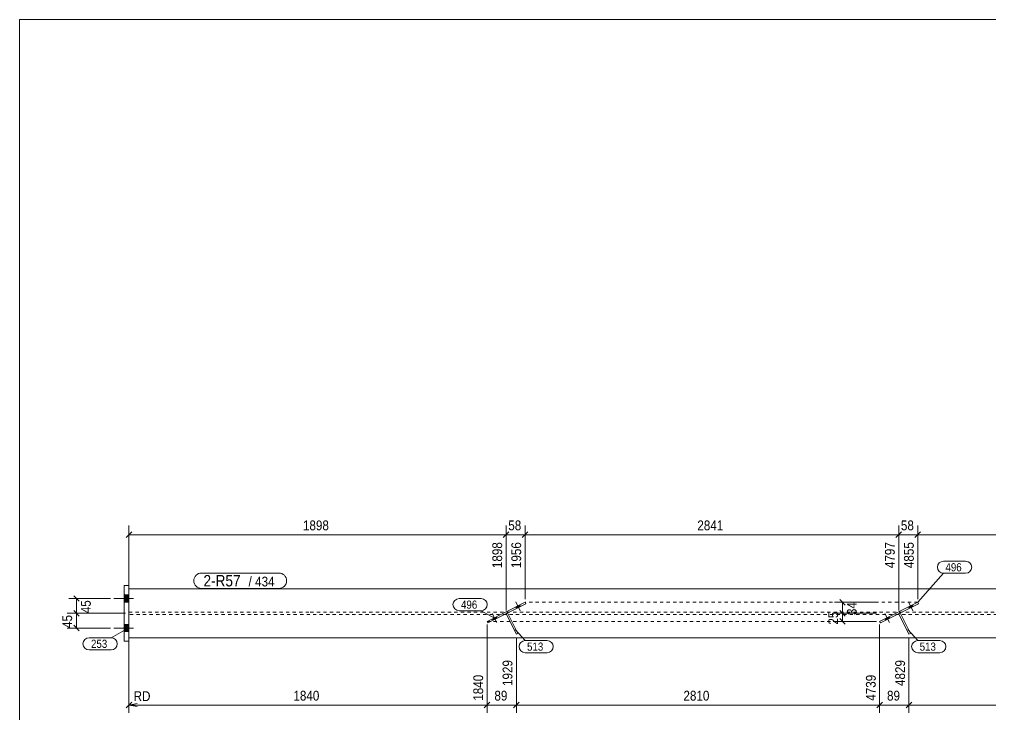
# Model space of a CAD drawing. Header units: millimetres. Extents: x 2 to 579, y 1 to 405.
# Drawn here: x 5 to 301.7, y 192.7 to 405 of the extents above; entities that cross this region are included whole.
import ezdxf

# ---------------------------------------------------------------- set-up
doc = ezdxf.new("R2010")
doc.units = ezdxf.units.MM
doc.linetypes.add('XKITLINE00', pattern=[0])
doc.linetypes.add('XKITLINE01', pattern=[4, 1, -1, 1, -1])
for name, color, linetype, lineweight in [('Bolt', 3, 'Continuous', 0), ('Dimensions', 7, 'Continuous', 0), ('DrawingSheet', 5, 'Continuous', 0), ('GraphicObject', 6, 'Continuous', 0), ('Part', 2, 'Continuous', 0), ('PartMark', 7, 'Continuous', 0)]:
    doc.layers.add(name, color=color, linetype=linetype, lineweight=lineweight)
doc.styles.add('ARIAL', font='ARIAL.TTF')

# ---------------------------------------------------------------- blocks, each defined once
blk = doc.blocks.new('*A13')
at = {"layer": 'Bolt'}
for points in [[(38.45, 227.05), (36.95, 227.05), (36.95, 229.25), (38.45, 229.25)], [(38.45, 227.05), (36.95, 227.05), (36.95, 229.25), (38.45, 229.25)], [(38.45, 227.05), (36.95, 227.05), (36.95, 229.25), (38.45, 229.25)], [(38.45, 218.05), (36.95, 218.05), (36.95, 220.25), (38.45, 220.25)], [(38.45, 218.05), (36.95, 218.05), (36.95, 220.25), (38.45, 220.25)], [(38.45, 218.05), (36.95, 218.05), (36.95, 220.25), (38.45, 220.25)]]:
    blk.add_hatch(color=3, dxfattribs=at).paths.add_polyline_path(points, flags=17)
at = {"layer": 'Bolt', "color": 3, "linetype": 'XKITLINE00', "lineweight": 0}
for p, q in [((36.95, 229.25), (38.45, 229.25)), ((36.95, 229.25), (38.45, 229.25)), ((36.95, 229.25), (38.45, 229.25)), ((33.85, 228.15), (39.85, 228.15)), ((33.85, 228.15), (39.85, 228.15)), ((33.85, 228.15), (39.85, 228.15)), ((36.95, 227.05), (38.45, 227.05)), ((36.95, 227.05), (38.45, 227.05)), ((36.95, 227.05), (38.45, 227.05)), ((36.95, 220.25), (38.45, 220.25)), ((36.95, 220.25), (38.45, 220.25)), ((36.95, 220.25), (38.45, 220.25)), ((33.85, 219.15), (39.85, 219.15)), ((33.85, 219.15), (39.85, 219.15)), ((33.85, 219.15), (39.85, 219.15)), ((36.95, 218.05), (38.45, 218.05)), ((36.95, 218.05), (38.45, 218.05)), ((36.95, 218.05), (38.45, 218.05))]:
    blk.add_line(p, q, dxfattribs=at)
blk = doc.blocks.new('*A14')
at = {"layer": 'Bolt'}
for points in [[(277.81, 226.21), (278.03, 225.76), (276.78, 225.13), (276.55, 225.58)], [(277.81, 226.21), (278.03, 225.76), (276.78, 225.13), (276.55, 225.58)], [(270.65, 222.62), (270.88, 222.17), (269.63, 221.55), (269.4, 221.99)], [(270.65, 222.62), (270.88, 222.17), (269.63, 221.55), (269.4, 221.99)]]:
    blk.add_hatch(color=3, dxfattribs=at).paths.add_polyline_path(points, flags=17)
at = {"layer": 'Bolt', "color": 3, "linetype": 'XKITLINE00', "lineweight": 0}
for p, q in [((276.78, 225.13), (276.55, 225.58)), ((276.78, 225.13), (276.55, 225.58)), ((277.9, 224.45), (276.56, 227.13)), ((277.9, 224.45), (276.56, 227.13)), ((278.03, 225.76), (277.81, 226.21)), ((278.03, 225.76), (277.81, 226.21)), ((270.75, 220.86), (269.41, 223.55)), ((270.75, 220.86), (269.41, 223.55)), ((270.88, 222.17), (270.65, 222.62)), ((270.88, 222.17), (270.65, 222.62)), ((269.63, 221.55), (269.4, 221.99)), ((269.63, 221.55), (269.4, 221.99))]:
    blk.add_line(p, q, dxfattribs=at)
blk = doc.blocks.new('*A15')
at = {"layer": 'Bolt'}
for points in [[(157.86, 226.21), (158.09, 225.76), (156.83, 225.13), (156.61, 225.58)], [(157.86, 226.21), (158.09, 225.76), (156.83, 225.13), (156.61, 225.58)], [(150.71, 222.62), (150.93, 222.17), (149.68, 221.55), (149.46, 221.99)], [(150.71, 222.62), (150.93, 222.17), (149.68, 221.55), (149.46, 221.99)]]:
    blk.add_hatch(color=3, dxfattribs=at).paths.add_polyline_path(points, flags=17)
at = {"layer": 'Bolt', "color": 3, "linetype": 'XKITLINE00', "lineweight": 0}
for p, q in [((157.96, 224.45), (156.61, 227.13)), ((157.96, 224.45), (156.61, 227.13)), ((156.83, 225.13), (156.61, 225.58)), ((156.83, 225.13), (156.61, 225.58)), ((158.09, 225.76), (157.86, 226.21)), ((158.09, 225.76), (157.86, 226.21)), ((150.81, 220.86), (149.46, 223.55)), ((150.81, 220.86), (149.46, 223.55)), ((150.93, 222.17), (150.71, 222.62)), ((150.93, 222.17), (150.71, 222.62)), ((149.68, 221.55), (149.46, 221.99)), ((149.68, 221.55), (149.46, 221.99))]:
    blk.add_line(p, q, dxfattribs=at)
blk = doc.blocks.new('*A16')
at = {"layer": 'Part', "color": 2, "linetype": 'XKITLINE00', "lineweight": 0}
for p, q in [((38.45, 231.15), (93.75, 231.15)), ((93.85, 231.15), (213.69, 231.15)), ((213.79, 231.15), (333.64, 231.15)), ((38.45, 216.15), (93.75, 216.15)), ((93.85, 216.15), (213.69, 216.15)), ((213.79, 216.15), (333.64, 216.15))]:
    blk.add_line(p, q, dxfattribs=at)
at = {"layer": 'Part', "color": 7, "linetype": 'XKITLINE01', "lineweight": 0}
for p, q in [((38.45, 216.15), (38.45, 231.15)), ((38.45, 223.98), (93.75, 223.98)), ((93.75, 223.33), (38.45, 223.33)), ((93.85, 223.98), (213.69, 223.98)), ((213.69, 223.33), (93.85, 223.33)), ((213.79, 223.98), (333.64, 223.98)), ((333.64, 223.33), (213.79, 223.33))]:
    blk.add_line(p, q, dxfattribs=at)
blk = doc.blocks.new('*A18')
at = {"layer": 'Part', "color": 2, "linetype": 'XKITLINE00', "lineweight": 0}
for p, q in [((36.95, 232.15), (38.45, 232.15)), ((36.95, 215.15), (36.95, 232.15)), ((38.45, 232.15), (38.45, 215.15)), ((38.45, 215.15), (36.95, 215.15))]:
    blk.add_line(p, q, dxfattribs=at)
blk = doc.blocks.new('*A19')
at = {"layer": 'Part', "color": 2, "linetype": 'XKITLINE00', "lineweight": 0}
for p, q in [((279.41, 227.02), (267.79, 221.19)), ((279.64, 226.57), (268.02, 220.74)), ((279.41, 227.02), (279.64, 226.57)), ((267.79, 221.19), (268.02, 220.74))]:
    blk.add_line(p, q, dxfattribs=at)
blk = doc.blocks.new('*A20')
at = {"layer": 'Part', "color": 7, "linetype": 'XKITLINE01', "lineweight": 0}
blk.add_line((273.61, 223.54), (274.05, 223.77), dxfattribs=at)
at = {"layer": 'Part', "color": 2, "linetype": 'XKITLINE00', "lineweight": 0}
for p, q in [((276.74, 217.28), (273.61, 223.54)), ((274.05, 223.77), (277.19, 217.51)), ((277.19, 217.51), (276.74, 217.28))]:
    blk.add_line(p, q, dxfattribs=at)
blk = doc.blocks.new('*A21')
at = {"layer": 'Part', "color": 2, "linetype": 'XKITLINE00', "lineweight": 0}
for p, q in [((159.47, 227.02), (147.85, 221.19)), ((159.69, 226.57), (148.07, 220.74)), ((159.47, 227.02), (159.69, 226.57)), ((147.85, 221.19), (148.07, 220.74))]:
    blk.add_line(p, q, dxfattribs=at)
blk = doc.blocks.new('*A22')
at = {"layer": 'Part', "color": 7, "linetype": 'XKITLINE01', "lineweight": 0}
blk.add_line((153.66, 223.54), (154.11, 223.77), dxfattribs=at)
at = {"layer": 'Part', "color": 2, "linetype": 'XKITLINE00', "lineweight": 0}
for p, q in [((156.8, 217.28), (153.66, 223.54)), ((154.11, 223.77), (157.25, 217.51)), ((157.25, 217.51), (156.8, 217.28))]:
    blk.add_line(p, q, dxfattribs=at)
blk = doc.blocks.new('*A23')
at = {"layer": 'GraphicObject', "color": 1, "linetype": 'XKITLINE01', "lineweight": 0}
for p, q in [((213.69, 227.02), (159.47, 227.02)), ((279.41, 227.02), (213.79, 227.02))]:
    blk.add_line(p, q, dxfattribs=at)
blk = doc.blocks.new('*A24')
at = {"layer": 'GraphicObject', "color": 1, "linetype": 'XKITLINE01', "lineweight": 0}
for p, q in [((147.85, 221.19), (213.69, 221.19)), ((213.79, 221.19), (267.79, 221.19))]:
    blk.add_line(p, q, dxfattribs=at)
blk = doc.blocks.new('*A25')
at = {"layer": 'DrawingSheet', "color": 5, "linetype": 'XKITLINE00', "lineweight": 0}
for p, q in [((579, 405), (5, 405)), ((5, 405), (5, 5))]:
    blk.add_line(p, q, dxfattribs=at)
blk = doc.blocks.new('*A57')
at = {"layer": 'Dimensions', "color": 7, "linetype": 'XKITLINE00', "lineweight": 0}
for p, q in [((266.79, 223.65), (253.58, 223.65)), ((255.58, 224.5), (257.28, 222.81)), ((256.43, 221.19), (256.43, 223.65)), ((266.79, 221.19), (253.58, 221.19)), ((255.58, 222.03), (257.28, 220.34))]:
    blk.add_line(p, q, dxfattribs=at)
at = {"layer": 'Dimensions', "color": 3}
for p in [(256.43, 223.65), (256.43, 221.19)]:
    blk.add_point(p, dxfattribs=at)
at = {"layer": 'Dimensions', "color": 3, "style": 'ARIAL', "width": 0.85}
blk.add_text('25', height=3, rotation=90.0002, dxfattribs=at).set_placement((255.08, 220.2))
blk = doc.blocks.new('*A58')
at = {"layer": 'Dimensions', "color": 7, "linetype": 'XKITLINE00', "lineweight": 0}
for p, q in [((266.79, 227.02), (254.03, 227.02)), ((255.58, 227.86), (257.28, 226.17)), ((256.43, 223.65), (256.43, 227.02)), ((266.79, 223.65), (254.03, 223.65)), ((255.58, 224.5), (257.28, 222.81))]:
    blk.add_line(p, q, dxfattribs=at)
at = {"layer": 'Dimensions', "color": 3}
for p in [(256.43, 227.02), (256.43, 223.65)]:
    blk.add_point(p, dxfattribs=at)
at = {"layer": 'Dimensions', "color": 3, "style": 'ARIAL', "width": 0.85}
blk.add_text('34', height=3, rotation=90.0002, dxfattribs=at).set_placement((260.78, 223.11))
blk = doc.blocks.new('*A59')
at = {"layer": 'Dimensions', "color": 7, "linetype": 'XKITLINE00', "lineweight": 0}
for p, q in [((38.45, 232.15), (38.45, 250.5)), ((153.66, 224.54), (153.66, 250.5)), ((39.3, 248.5), (37.6, 246.81)), ((38.45, 247.65), (153.66, 247.65)), ((154.51, 248.5), (152.81, 246.81))]:
    blk.add_line(p, q, dxfattribs=at)
at = {"layer": 'Dimensions', "color": 3}
for p in [(38.45, 247.65), (153.66, 247.65)]:
    blk.add_point(p, dxfattribs=at)
at = {"layer": 'Dimensions', "color": 3, "style": 'ARIAL', "width": 0.85}
blk.add_text('1898', height=3, dxfattribs=at).set_placement((91.61, 249))
blk.add_text('1898', height=3, rotation=90.0002, dxfattribs=at).set_placement((152.46, 237.45))
blk = doc.blocks.new('*A60')
at = {"layer": 'Dimensions', "color": 7, "linetype": 'XKITLINE00', "lineweight": 0}
for p, q in [((153.66, 224.54), (153.66, 250.5)), ((159.47, 228.02), (159.47, 250.5)), ((154.51, 248.5), (152.81, 246.81)), ((153.66, 247.65), (159.47, 247.65)), ((160.32, 248.5), (158.62, 246.81))]:
    blk.add_line(p, q, dxfattribs=at)
at = {"layer": 'Dimensions', "color": 3}
for p in [(153.66, 247.65), (159.47, 247.65)]:
    blk.add_point(p, dxfattribs=at)
at = {"layer": 'Dimensions', "color": 3, "style": 'ARIAL', "width": 0.85}
blk.add_text('58', height=3, dxfattribs=at).set_placement((154.34, 249))
blk.add_text('1956', height=3, rotation=90.0002, dxfattribs=at).set_placement((158.27, 237.45))
blk = doc.blocks.new('*A61')
at = {"layer": 'Dimensions', "color": 7, "linetype": 'XKITLINE00', "lineweight": 0}
for p, q in [((159.47, 228.02), (159.47, 250.5)), ((273.61, 224.54), (273.61, 250.5)), ((160.32, 248.5), (158.62, 246.81)), ((159.47, 247.65), (273.61, 247.65)), ((274.45, 248.5), (272.76, 246.81))]:
    blk.add_line(p, q, dxfattribs=at)
at = {"layer": 'Dimensions', "color": 3}
for p in [(159.47, 247.65), (273.61, 247.65)]:
    blk.add_point(p, dxfattribs=at)
at = {"layer": 'Dimensions', "color": 3, "style": 'ARIAL', "width": 0.85}
blk.add_text('2841', height=3, dxfattribs=at).set_placement((212.09, 249))
blk.add_text('4797', height=3, rotation=90.0002, dxfattribs=at).set_placement((272.41, 237.45))
blk = doc.blocks.new('*A62')
at = {"layer": 'Dimensions', "color": 7, "linetype": 'XKITLINE00', "lineweight": 0}
for p, q in [((273.61, 224.54), (273.61, 250.5)), ((279.41, 228.02), (279.41, 250.5)), ((274.45, 248.5), (272.76, 246.81)), ((273.61, 247.65), (279.41, 247.65)), ((280.26, 248.5), (278.57, 246.81))]:
    blk.add_line(p, q, dxfattribs=at)
at = {"layer": 'Dimensions', "color": 3}
for p in [(273.61, 247.65), (279.41, 247.65)]:
    blk.add_point(p, dxfattribs=at)
at = {"layer": 'Dimensions', "color": 3, "style": 'ARIAL', "width": 0.85}
blk.add_text('58', height=3, dxfattribs=at).set_placement((274.28, 249))
blk.add_text('4855', height=3, rotation=90.0002, dxfattribs=at).set_placement((278.21, 237.45))
blk = doc.blocks.new('*A63')
at = {"layer": 'Dimensions', "color": 7, "linetype": 'XKITLINE00', "lineweight": 0}
for p, q in [((279.41, 228.02), (279.41, 250.5)), ((389.04, 232.15), (389.04, 250.5)), ((280.26, 248.5), (278.57, 246.81)), ((279.41, 247.65), (389.04, 247.65)), ((389.89, 248.5), (388.19, 246.81))]:
    blk.add_line(p, q, dxfattribs=at)
at = {"layer": 'Dimensions', "color": 3}
for p in [(279.41, 247.65), (389.04, 247.65)]:
    blk.add_point(p, dxfattribs=at)
at = {"layer": 'Dimensions', "color": 3, "style": 'ARIAL', "width": 0.85}
blk.add_text('2596', height=3, dxfattribs=at).set_placement((329.78, 249))
blk.add_text('7451', height=3, rotation=90.0002, dxfattribs=at).set_placement((387.84, 237.45))
blk = doc.blocks.new('*A64')
at = {"layer": 'Dimensions', "color": 7, "linetype": 'XKITLINE00', "lineweight": 0}
for p, q in [((147.85, 220.19), (147.85, 193.25)), ((38.45, 215.15), (38.45, 193.25)), ((38.45, 215.15), (38.45, 193.25)), ((39.3, 196.5), (37.6, 194.81)), ((40.95, 196.15), (38.45, 195.65)), ((148.7, 196.5), (147, 194.81)), ((38.45, 195.65), (147.85, 195.65)), ((40.95, 195.15), (38.45, 195.65)), ((45.67, 195.65), (38.45, 195.65))]:
    blk.add_line(p, q, dxfattribs=at)
at = {"layer": 'Dimensions', "color": 3}
for p in [(38.45, 195.65), (147.85, 195.65)]:
    blk.add_point(p, dxfattribs=at)
at = {"layer": 'Dimensions', "color": 7}
blk.add_point((38.45, 195.65), dxfattribs=at)
at = {"layer": 'Dimensions', "color": 3, "style": 'ARIAL', "width": 0.85}
blk.add_text('1840', height=3, rotation=90.0002, dxfattribs=at).set_placement((146.65, 196.95))
for s, p in [('RD', (39.89, 196.85)), ('1840', (88.7, 197))]:
    blk.add_text(s, height=3, dxfattribs=at).set_placement(p)
blk = doc.blocks.new('*A65')
at = {"layer": 'Dimensions', "color": 7, "linetype": 'XKITLINE00', "lineweight": 0}
for p, q in [((147.85, 220.19), (147.85, 193.25)), ((156.8, 216.28), (156.8, 193.25)), ((148.7, 196.5), (147, 194.81)), ((157.65, 196.5), (155.95, 194.81)), ((147.85, 195.65), (156.8, 195.65))]:
    blk.add_line(p, q, dxfattribs=at)
at = {"layer": 'Dimensions', "color": 3}
for p in [(147.85, 195.65), (156.8, 195.65)]:
    blk.add_point(p, dxfattribs=at)
at = {"layer": 'Dimensions', "color": 3, "style": 'ARIAL', "width": 0.85}
blk.add_text('1929', height=3, rotation=90.0002, dxfattribs=at).set_placement((155.6, 201.45))
blk.add_text('89', height=3, dxfattribs=at).set_placement((150.1, 197))
blk = doc.blocks.new('*A66')
at = {"layer": 'Dimensions', "color": 7, "linetype": 'XKITLINE00', "lineweight": 0}
for p, q in [((267.79, 220.19), (267.79, 193.25)), ((156.8, 216.28), (156.8, 193.25)), ((157.65, 196.5), (155.95, 194.81)), ((268.64, 196.5), (266.95, 194.81)), ((156.8, 195.65), (267.79, 195.65))]:
    blk.add_line(p, q, dxfattribs=at)
at = {"layer": 'Dimensions', "color": 3}
for p in [(156.8, 195.65), (267.79, 195.65)]:
    blk.add_point(p, dxfattribs=at)
at = {"layer": 'Dimensions', "color": 3, "style": 'ARIAL', "width": 0.85}
blk.add_text('4739', height=3, rotation=90.0002, dxfattribs=at).set_placement((266.59, 196.95))
blk.add_text('2810', height=3, dxfattribs=at).set_placement((207.85, 197))
blk = doc.blocks.new('*A67')
at = {"layer": 'Dimensions', "color": 7, "linetype": 'XKITLINE00', "lineweight": 0}
for p, q in [((267.79, 220.19), (267.79, 193.25)), ((276.74, 216.28), (276.74, 193.25)), ((268.64, 196.5), (266.95, 194.81)), ((277.59, 196.5), (275.9, 194.81)), ((267.79, 195.65), (276.74, 195.65))]:
    blk.add_line(p, q, dxfattribs=at)
at = {"layer": 'Dimensions', "color": 3}
for p in [(267.79, 195.65), (276.74, 195.65)]:
    blk.add_point(p, dxfattribs=at)
at = {"layer": 'Dimensions', "color": 3, "style": 'ARIAL', "width": 0.85}
blk.add_text('4829', height=3, rotation=90.0002, dxfattribs=at).set_placement((275.54, 201.45))
blk.add_text('89', height=3, dxfattribs=at).set_placement((270.04, 197))
blk = doc.blocks.new('*A68')
at = {"layer": 'Dimensions', "color": 7, "linetype": 'XKITLINE00', "lineweight": 0}
for p, q in [((276.74, 216.28), (276.74, 193.25)), ((389.04, 215.15), (389.04, 193.25)), ((277.59, 196.5), (275.9, 194.81)), ((389.89, 196.5), (388.19, 194.81)), ((276.74, 195.65), (389.04, 195.65))]:
    blk.add_line(p, q, dxfattribs=at)
at = {"layer": 'Dimensions', "color": 3}
for p in [(276.74, 195.65), (389.04, 195.65)]:
    blk.add_point(p, dxfattribs=at)
at = {"layer": 'Dimensions', "color": 3, "style": 'ARIAL', "width": 0.85}
blk.add_text('7451', height=3, rotation=90.0002, dxfattribs=at).set_placement((387.84, 196.95))
blk.add_text('2622', height=3, dxfattribs=at).set_placement((328.44, 197))
blk = doc.blocks.new('*A69')
at = {"layer": 'Dimensions', "color": 7, "linetype": 'XKITLINE00', "lineweight": 0}
for p, q in [((37.45, 223.65), (19.6, 223.65)), ((21.6, 224.5), (23.3, 222.81)), ((22.45, 219.15), (22.45, 223.65)), ((21.6, 220), (23.3, 218.31)), ((32.85, 219.15), (19.6, 219.15))]:
    blk.add_line(p, q, dxfattribs=at)
at = {"layer": 'Dimensions', "color": 3}
for p in [(22.45, 223.65), (22.45, 219.15)]:
    blk.add_point(p, dxfattribs=at)
at = {"layer": 'Dimensions', "color": 3, "style": 'ARIAL', "width": 0.85}
blk.add_text('45', height=3, rotation=90.0002, dxfattribs=at).set_placement((21.1, 219.18))
blk = doc.blocks.new('*A70')
at = {"layer": 'Dimensions', "color": 7, "linetype": 'XKITLINE00', "lineweight": 0}
for p, q in [((21.6, 229), (23.3, 227.31)), ((32.85, 228.15), (20.05, 228.15)), ((22.45, 223.65), (22.45, 228.15)), ((37.45, 223.65), (20.05, 223.65)), ((21.6, 224.5), (23.3, 222.81))]:
    blk.add_line(p, q, dxfattribs=at)
at = {"layer": 'Dimensions', "color": 3}
for p in [(22.45, 228.15), (22.45, 223.65)]:
    blk.add_point(p, dxfattribs=at)
at = {"layer": 'Dimensions', "color": 3, "style": 'ARIAL', "width": 0.85}
blk.add_text('45', height=3, rotation=90.0002, dxfattribs=at).set_placement((26.8, 223.68))
blk = doc.blocks.new('*A73')
at = {"layer": 'PartMark', "color": 7, "linetype": 'XKITLINE00', "lineweight": 0}
for p, q in [((156.47, 218.67), (159.47, 215.33)), ((159.47, 215.33), (166.23, 215.33)), ((159.47, 211.63), (166.23, 211.63))]:
    blk.add_line(p, q, dxfattribs=at)
for centre, start, end in [((159.47, 213.48), 90, 270), ((166.23, 213.48), 270, 90)]:
    blk.add_arc(centre, 1.85, start, end, dxfattribs=at)
at = {"layer": 'PartMark', "color": 3, "style": 'ARIAL', "width": 0.85}
blk.add_text('513', height=2.5, dxfattribs=at).set_placement((160.07, 212.23))
blk = doc.blocks.new('*A74')
at = {"layer": 'PartMark', "color": 7, "linetype": 'XKITLINE00', "lineweight": 0}
for p, q in [((139.3, 228.15), (146.07, 228.15)), ((139.3, 224.45), (146.07, 224.45)), ((150.31, 222.06), (146.07, 224.45))]:
    blk.add_line(p, q, dxfattribs=at)
for centre, start, end in [((139.3, 226.3), 90, 270), ((146.07, 226.3), 270, 90)]:
    blk.add_arc(centre, 1.85, start, end, dxfattribs=at)
at = {"layer": 'PartMark', "color": 3, "style": 'ARIAL', "width": 0.85}
blk.add_text('496', height=2.5, dxfattribs=at).set_placement((139.9, 225.05))
blk = doc.blocks.new('*A75')
at = {"layer": 'PartMark', "color": 7, "linetype": 'XKITLINE00', "lineweight": 0}
for p, q in [((276.41, 218.67), (279.41, 215.33)), ((279.41, 215.33), (286.17, 215.33)), ((279.41, 211.63), (286.17, 211.63))]:
    blk.add_line(p, q, dxfattribs=at)
for centre, start, end in [((279.41, 213.48), 90, 270), ((286.17, 213.48), 270, 90)]:
    blk.add_arc(centre, 1.85, start, end, dxfattribs=at)
at = {"layer": 'PartMark', "color": 3, "style": 'ARIAL', "width": 0.85}
blk.add_text('513', height=2.5, dxfattribs=at).set_placement((280.01, 212.23))
blk = doc.blocks.new('*A76')
at = {"layer": 'PartMark', "color": 7, "linetype": 'XKITLINE00', "lineweight": 0}
for p, q in [((287.29, 239.56), (294.06, 239.56)), ((279.41, 227.02), (287.29, 235.86)), ((287.29, 235.86), (294.06, 235.86))]:
    blk.add_line(p, q, dxfattribs=at)
for centre, start, end in [((287.29, 237.71), 90, 270), ((294.06, 237.71), 270, 90)]:
    blk.add_arc(centre, 1.85, start, end, dxfattribs=at)
at = {"layer": 'PartMark', "color": 3, "style": 'ARIAL', "width": 0.85}
blk.add_text('496', height=2.5, dxfattribs=at).set_placement((287.89, 236.46))
blk = doc.blocks.new('*A77')
at = {"layer": 'PartMark', "color": 7, "linetype": 'XKITLINE00', "lineweight": 0}
for p, q in [((37.28, 218.58), (33.04, 216.19)), ((26.27, 216.19), (33.04, 216.19)), ((26.27, 212.49), (33.04, 212.49))]:
    blk.add_line(p, q, dxfattribs=at)
for centre, start, end in [((26.27, 214.34), 90, 270), ((33.04, 214.34), 270, 90)]:
    blk.add_arc(centre, 1.85, start, end, dxfattribs=at)
at = {"layer": 'PartMark', "color": 3, "style": 'ARIAL', "width": 0.85}
blk.add_text('253', height=2.5, dxfattribs=at).set_placement((26.87, 213.09))
blk = doc.blocks.new('*A79')
at = {"layer": 'PartMark', "color": 7, "linetype": 'XKITLINE00', "lineweight": 0}
for p, q in [((60.63, 235.95), (84.28, 235.95)), ((60.63, 231.25), (84.28, 231.25))]:
    blk.add_line(p, q, dxfattribs=at)
for centre, start, end in [((60.63, 233.6), 90, 270), ((84.28, 233.6), 270, 90)]:
    blk.add_arc(centre, 2.35, start, end, dxfattribs=at)
at = {"layer": 'PartMark', "color": 1, "style": 'ARIAL', "width": 0.85}
blk.add_text('2-R57', height=3.5, dxfattribs=at).set_placement((61.23, 231.85))
at = {"layer": 'PartMark', "color": 3, "style": 'ARIAL', "width": 0.85}
for s, p in [('/', (74.99, 231.85)), ('434', (77, 231.85))]:
    blk.add_text(s, height=3, dxfattribs=at).set_placement(p)

msp = doc.modelspace()

# ---------------------------------------------------------------- block references
at = {"lineweight": 0}
for name in ['*A25', '*A59', '*A60', '*A61', '*A62', '*A63', '*A76', '*A79', '*A18', '*A70', '*A13', '*A74', '*A21', '*A15', '*A23', '*A58', '*A19', '*A14', '*A69', '*A22', '*A57', '*A20', '*A64', '*A65', '*A24', '*A66', '*A67', '*A77', '*A73', '*A75', '*A68']:
    msp.add_blockref(name, (0, 0), dxfattribs=at)
at = {"layer": 'Part', "lineweight": 0}
msp.add_blockref('*A16', (0, 0), dxfattribs=at)

doc.saveas('drawing.dxf')
